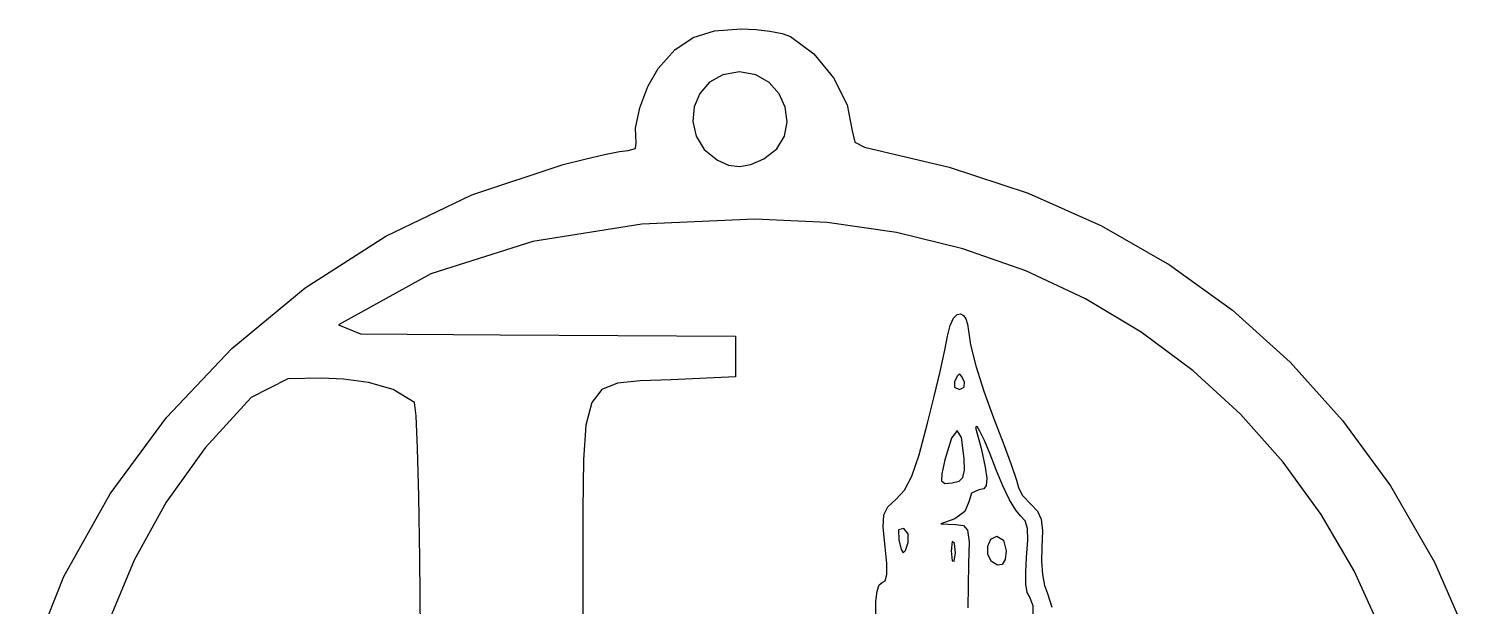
# Model space of a CAD drawing. Extents: x 23 to 528, y 384 to 592.
# Drawn here: x 131.9 to 228.2, y 542 to 580.6 of the extents above; entities that cross this region are included whole.
import ezdxf

# ---------------------------------------------------------------- set-up
doc = ezdxf.new("R2010")
doc.units = 0
doc.layers.get('0').update_dxf_attribs({"linetype": 'CONTINUOUS'})

msp = doc.modelspace()

# ---------------------------------------------------------------- linework, layer by layer
at = {"color": 0}
for p, q in [((176.337, 579.974), (177.772, 580.422)), ((177.772, 580.422), (179.546, 580.559)), ((179.546, 580.559), (180.526, 580.517)), ((180.526, 580.517), (181.474, 580.408)), ((181.474, 580.408), (182.284, 580.242)), ((182.284, 580.242), (182.853, 580.037)), ((173.987, 577.906), (175.116, 579.155)), ((175.116, 579.155), (176.337, 579.974)), ((182.853, 580.037), (184.402, 578.884)), ((184.402, 578.884), (185.717, 577.279)), ((173.298, 576.711), (173.987, 577.906)), ((178.314, 577.49), (177.42, 576.986)), ((179.436, 577.677), (178.314, 577.49)), ((180.537, 577.487), (179.436, 577.677)), ((181.43, 576.972), (180.537, 577.487)), ((185.717, 577.279), (186.628, 575.476)), ((172.761, 575.271), (173.298, 576.711)), ((176.773, 576.245), (176.396, 575.342)), ((177.42, 576.986), (176.773, 576.245)), ((182.09, 576.22), (181.43, 576.972)), ((182.494, 575.314), (182.09, 576.22)), ((172.471, 573.906), (172.761, 575.271)), ((176.396, 575.342), (176.306, 574.365)), ((182.616, 574.34), (182.494, 575.314)), ((186.628, 575.476), (186.969, 573.74)), ((176.306, 574.365), (176.525, 573.391)), ((182.434, 573.384), (182.616, 574.34)), ((172.522, 572.939), (172.471, 573.906)), ((176.525, 573.391), (177.071, 572.495)), ((181.924, 572.527), (182.434, 573.384)), ((186.969, 573.74), (187.16, 572.989)), ((170.404, 572.153), (171.412, 572.357)), ((171.412, 572.357), (171.982, 572.428)), ((171.982, 572.428), (172.475, 572.562)), ((172.475, 572.562), (172.522, 572.939)), ((177.071, 572.495), (177.967, 571.768)), ((181.063, 571.86), (181.924, 572.527)), ((187.16, 572.989), (187.796, 572.654)), ((187.796, 572.654), (193.457, 571.317)), ((161.54, 569.461), (167.642, 571.486)), ((167.642, 571.486), (169.099, 571.853)), ((169.099, 571.853), (170.404, 572.153)), ((177.967, 571.768), (178.696, 571.451)), ((178.696, 571.451), (179.425, 571.359)), ((179.425, 571.359), (180.198, 571.496)), ((180.198, 571.496), (181.063, 571.86)), ((193.457, 571.317), (198.741, 569.56)), ((155.767, 566.692), (161.54, 569.461)), ((198.741, 569.56), (203.655, 567.387)), ((180.462, 567.831), (172.908, 567.492)), ((185.288, 567.605), (180.462, 567.831)), ((189.932, 566.942), (185.288, 567.605)), ((150.39, 563.241), (155.767, 566.692)), ((172.908, 567.492), (165.615, 566.342)), ((194.373, 565.856), (189.932, 566.942)), ((203.655, 567.387), (208.209, 564.783)), ((165.615, 566.342), (158.782, 564.166)), ((198.596, 564.37), (194.373, 565.856)), ((208.209, 564.783), (212.409, 561.749)), ((158.782, 564.166), (152.601, 560.768)), ((202.583, 562.501), (198.596, 564.37)), ((145.478, 559.174), (150.39, 563.241)), ((206.314, 560.268), (202.583, 562.501)), ((212.409, 561.749), (216.264, 558.274)), ((193.537, 560.73), (193.756, 561.202)), ((193.756, 561.202), (193.985, 561.453)), ((193.985, 561.453), (194.208, 561.509)), ((194.208, 561.509), (194.412, 561.4)), ((194.412, 561.4), (194.579, 561.157)), ((194.579, 561.157), (194.693, 560.804)), ((194.693, 560.804), (194.743, 560.373)), ((152.601, 560.768), (154.073, 560.169)), ((154.073, 560.169), (163.416, 560.105)), ((163.416, 560.105), (179.159, 560.003)), ((179.159, 560.003), (179.159, 557.29)), ((193.16, 559.065), (193.344, 560.003)), ((193.344, 560.003), (193.537, 560.73)), ((194.743, 560.373), (194.885, 559.428)), ((209.773, 557.692), (206.314, 560.268)), ((141.104, 554.56), (145.478, 559.174)), ((192.848, 557.657), (193.16, 559.065)), ((194.885, 559.428), (195.252, 558.017)), ((195.252, 558.017), (195.785, 556.327)), ((216.264, 558.274), (219.783, 554.359)), ((149.214, 557.149), (146.76, 555.914)), ((151.471, 557.195), (149.214, 557.149)), ((152.937, 557.128), (151.471, 557.195)), ((154.612, 556.92), (152.937, 557.128)), ((172.794, 557.015), (171.278, 556.856)), ((174.854, 557.096), (172.794, 557.015)), ((179.159, 557.29), (174.854, 557.096)), ((192.453, 555.967), (192.848, 557.657)), ((194.002, 557.332), (193.815, 556.966)), ((193.815, 556.966), (193.825, 556.602)), ((194.148, 557.484), (194.002, 557.332)), ((194.294, 557.332), (194.148, 557.484)), ((194.48, 556.966), (194.294, 557.332)), ((194.47, 556.602), (194.48, 556.966)), ((212.944, 554.789), (209.773, 557.692)), ((156.272, 556.447), (154.612, 556.92)), ((157.696, 555.583), (156.272, 556.447)), ((170.223, 556.433), (169.547, 555.565)), ((171.278, 556.856), (170.223, 556.433)), ((192.019, 554.189), (192.453, 555.967)), ((193.825, 556.602), (194.148, 556.45)), ((194.148, 556.45), (194.47, 556.602)), ((195.785, 556.327), (196.432, 554.556)), ((146.76, 555.914), (143.688, 552.545)), ((157.807, 554.683), (157.696, 555.583)), ((169.547, 555.565), (169.164, 554.059)), ((137.335, 549.458), (141.104, 554.56)), ((157.904, 552.524), (157.807, 554.683)), ((169.164, 554.059), (168.994, 551.73)), ((191.452, 552.08), (192.019, 554.189)), ((196.432, 554.556), (197.078, 552.873)), ((215.808, 551.579), (212.944, 554.789)), ((219.783, 554.359), (222.975, 549.991)), ((193.61, 553.191), (193.169, 551.73)), ((193.988, 553.692), (193.61, 553.191)), ((194.28, 553.237), (193.988, 553.692)), ((194.466, 551.826), (194.28, 553.237)), ((195.333, 553.963), (195.218, 553.911)), ((195.218, 553.911), (195.333, 553.477)), ((195.518, 553.664), (195.333, 553.963)), ((195.333, 553.477), (195.603, 552.528)), ((195.821, 553.022), (195.518, 553.664)), ((143.688, 552.545), (141.085, 548.912)), ((157.984, 549.289), (157.904, 552.524)), ((195.603, 552.528), (195.868, 551.247)), ((196.197, 552.129), (195.821, 553.022)), ((196.606, 551.078), (196.197, 552.129)), ((197.078, 552.873), (197.607, 551.434)), ((168.994, 551.73), (168.953, 548.4)), ((190.959, 550.637), (191.452, 552.08)), ((193.169, 551.73), (192.967, 550.813)), ((194.484, 551.039), (194.466, 551.826)), ((195.868, 551.247), (195.969, 550.485)), ((197.607, 551.434), (197.965, 550.386)), ((218.346, 548.079), (215.808, 551.579)), ((190.471, 549.705), (190.959, 550.637)), ((192.967, 550.813), (192.956, 550.33)), ((192.956, 550.33), (193.176, 550.164)), ((193.176, 550.164), (193.667, 550.192)), ((193.667, 550.192), (194.125, 550.309)), ((194.125, 550.309), (194.385, 550.563)), ((194.385, 550.563), (194.484, 551.039)), ((195.969, 550.485), (195.946, 550.023)), ((197.043, 550.012), (196.606, 551.078)), ((197.965, 550.386), (198.098, 549.885)), ((134.241, 543.934), (137.335, 549.458)), ((158.05, 545.151), (157.984, 549.289)), ((189.92, 549.113), (190.471, 549.705)), ((194.961, 549.511), (194.773, 548.94)), ((195.451, 549.73), (194.961, 549.511)), ((195.779, 549.794), (195.451, 549.73)), ((195.946, 550.023), (195.779, 549.794)), ((197.496, 549.074), (197.043, 550.012)), ((198.098, 549.885), (198.351, 549.377)), ((198.351, 549.377), (198.95, 548.749)), ((222.975, 549.991), (225.925, 544.904)), ((141.085, 548.912), (138.934, 545.028)), ((168.953, 548.4), (168.959, 543.87)), ((189.085, 548.065), (189.359, 548.608)), ((189.359, 548.608), (189.92, 549.113)), ((194.507, 548.277), (193.836, 547.804)), ((194.773, 548.94), (194.507, 548.277)), ((197.913, 548.365), (197.496, 549.074)), ((198.238, 547.987), (197.913, 548.365)), ((198.95, 548.749), (199.371, 548.301)), ((199.371, 548.301), (199.609, 547.762)), ((189.043, 547.247), (189.085, 548.065)), ((193.836, 547.804), (192.899, 547.455)), ((192.899, 547.455), (193.874, 547.426)), ((193.874, 547.426), (194.417, 547.359)), ((194.417, 547.359), (194.697, 547.038)), ((198.535, 547.67), (198.238, 547.987)), ((198.693, 547.158), (198.535, 547.67)), ((199.609, 547.762), (199.694, 546.996)), ((220.543, 544.311), (218.346, 548.079)), ((189.177, 545.913), (189.043, 547.247)), ((190.42, 547.148), (190.078, 547.056)), ((190.078, 547.056), (190.097, 546.396)), ((190.097, 546.396), (190.255, 545.754)), ((190.72, 546.798), (190.42, 547.148)), ((190.723, 546.216), (190.72, 546.798)), ((194.697, 547.038), (194.788, 546.252)), ((196.041, 545.973), (196.255, 546.435)), ((196.255, 546.435), (196.646, 546.629)), ((196.646, 546.629), (197.104, 546.372)), ((197.104, 546.372), (197.27, 545.659)), ((198.643, 545.207), (198.724, 546.368)), ((198.724, 546.368), (198.693, 547.158)), ((199.694, 546.996), (199.66, 545.878)), ((189.283, 544.816), (189.177, 545.913)), ((190.255, 545.754), (190.394, 545.514)), ((190.394, 545.514), (190.541, 545.673)), ((190.541, 545.673), (190.723, 546.216)), ((193.671, 546.28), (193.605, 545.659)), ((193.605, 545.659), (193.654, 544.978)), ((193.813, 546.135), (193.671, 546.28)), ((193.796, 544.971), (193.886, 545.511)), ((193.886, 545.511), (193.812, 546.135)), ((193.812, 546.135), (193.813, 546.135)), ((194.788, 546.252), (194.764, 544.788)), ((196.044, 545.416), (196.041, 545.973)), ((196.299, 544.946), (196.044, 545.416)), ((197.27, 545.659), (197.197, 545.077)), ((199.66, 545.878), (199.645, 544.964)), ((138.934, 545.028), (137.215, 540.907)), ((158.099, 540.293), (158.05, 545.151)), ((189.289, 544.079), (189.283, 544.816)), ((193.654, 544.978), (193.796, 544.971)), ((194.764, 544.788), (194.718, 541.835)), ((196.689, 544.707), (196.299, 544.946)), ((196.996, 544.752), (196.689, 544.707)), ((197.197, 545.077), (196.996, 544.752)), ((198.579, 544.22), (198.643, 545.207)), ((199.645, 544.964), (199.709, 544.082)), ((225.925, 544.904), (228.247, 539.574)), ((131.893, 538.06), (134.241, 543.934)), ((168.959, 543.87), (168.961, 539.644)), ((188.773, 543.387), (188.981, 543.528)), ((188.981, 543.528), (189.188, 543.659)), ((189.188, 543.659), (189.289, 544.079)), ((198.593, 543.429), (198.579, 544.22)), ((199.709, 544.082), (199.842, 543.327)), ((222.379, 540.293), (220.543, 544.311)), ((188.558, 542.265), (188.633, 542.964)), ((188.633, 542.964), (188.773, 543.387)), ((198.683, 542.879), (198.593, 543.429)), ((198.844, 542.611), (198.683, 542.879)), ((199.085, 541.987), (198.844, 542.611)), ((199.842, 543.327), (200.029, 542.798)), ((200.029, 542.798), (200.321, 541.881)), ((188.554, 541.295), (188.558, 542.265)), ((199.049, 540.805), (199.085, 541.987))]:
    msp.add_line(p, q, dxfattribs=at)

doc.saveas('drawing.dxf')
